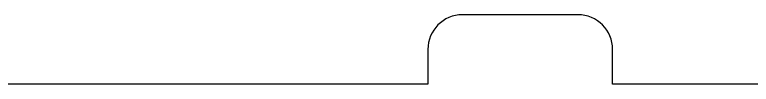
# Model space of a CAD drawing. Header units: millimetres. Extents: x 1 to 204, y 1 to 161.
# Drawn here: x 131.36 to 163.25, y 65 to 68 of the extents above; entities that cross this region are included whole.
import ezdxf

# ---------------------------------------------------------------- set-up
doc = ezdxf.new("R2010")
doc.units = ezdxf.units.MM
doc.header["$MEASUREMENT"] = 0
doc.layers.add('cut', color=1, linetype='Continuous', true_color=0xff0000)

msp = doc.modelspace()

# ---------------------------------------------------------------- linework, layer by layer
at = {"layer": 'cut'}
for p, q in [((155.75, 68), (150.75, 68)), ((149.25, 66.5), (149.25, 65)), ((157.25, 65), (157.25, 66.5)), ((132, 65), (126.5, 65)), ((149.25, 65), (132, 65)), ((174.5, 65), (157.25, 65))]:
    msp.add_line(p, q, dxfattribs=at)
for centre, start, end in [((150.75, 66.5), 90, 180), ((155.75, 66.5), 0, 90)]:
    msp.add_arc(centre, 1.5, start, end, dxfattribs=at)

doc.saveas('drawing.dxf')
